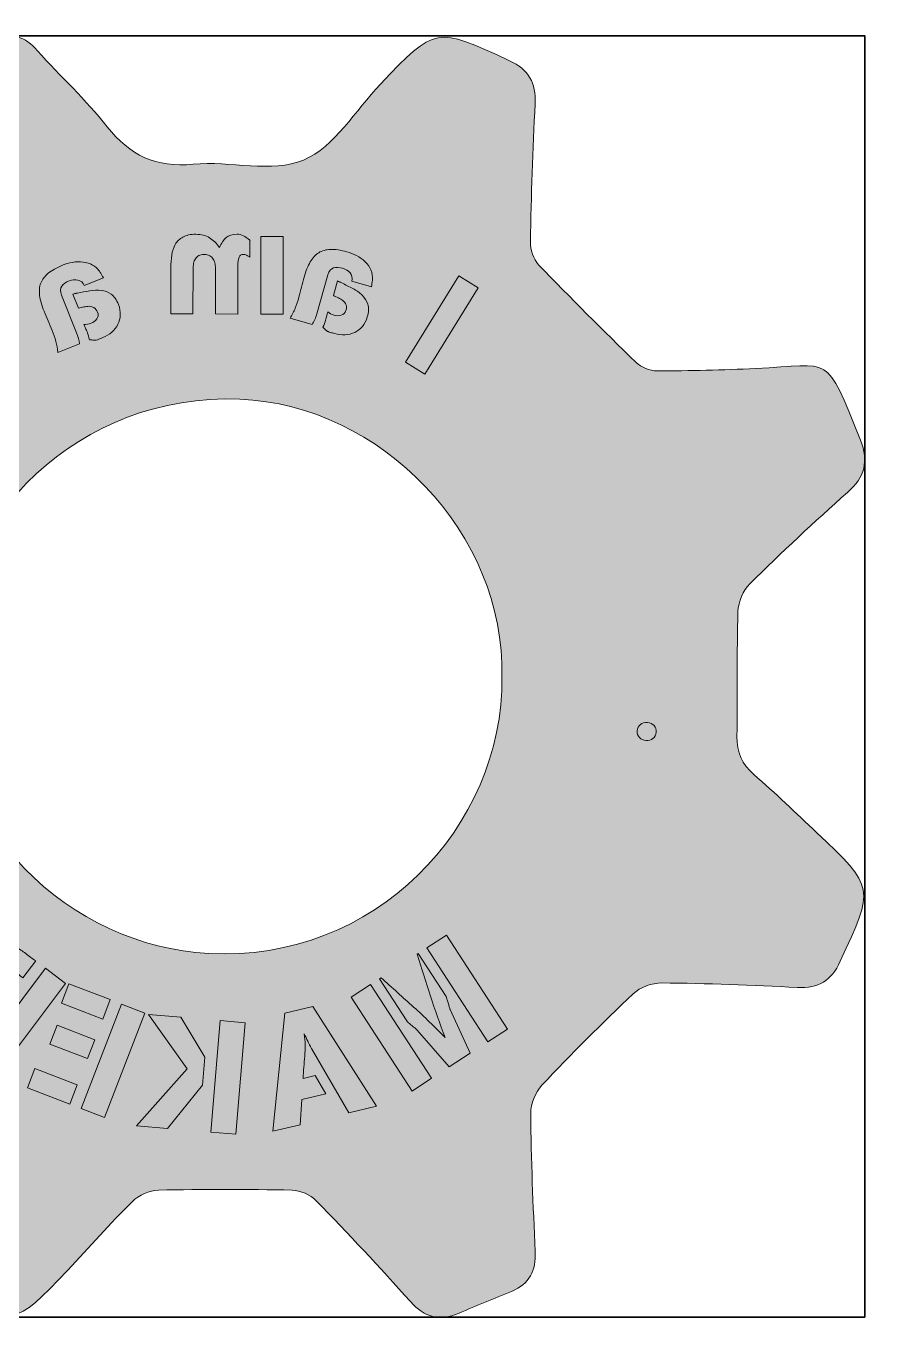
# Model space of a CAD drawing. Header units: inches. Extents: x 277.4 to 285.53, y -285.26 to -277.14.
# Drawn here: x 280.23 to 285.53, y -285.26 to -277.14 of the extents above; entities that cross this region are included whole.
import ezdxf

# ---------------------------------------------------------------- set-up
doc = ezdxf.new("R2010")
doc.units = ezdxf.units.IN
doc.header["$MEASUREMENT"] = 0
doc.layers.add('Layer 1', color=7, linetype='Continuous')

# ---------------------------------------------------------------- blocks, each defined once
blk = doc.blocks.new('block 2')
at = {"layer": 'Layer 1', "true_color": 0xefeeec}
h = blk.add_hatch(color=7, dxfattribs=at)
h.dxf.hatch_style = 2
h.paths.add_polyline_path([(281.693, -278.9401), (281.694, -278.4556), (281.8332, -278.4559), (281.8322, -278.9404)])
edge = h.paths.add_edge_path()
edge.add_spline(control_points=[(281.1308, -278.939), (281.1308, -278.939), (281.1313, -278.6524), (281.1313, -278.6524), (281.1314, -278.6241), (281.1333, -278.5973), (281.1369, -278.572), (281.1406, -278.5467), (281.148, -278.5244), (281.1592, -278.5052), (281.1704, -278.4859), (281.1863, -278.4706), (281.2068, -278.4592), (281.2273, -278.4478), (281.2544, -278.4421), (281.2882, -278.4421), (281.3207, -278.4422), (281.3489, -278.4495), (281.3726, -278.464), (281.3964, -278.4785), (281.417, -278.4987), (281.4344, -278.5247), (281.4466, -278.4976), (281.4606, -278.477), (281.4766, -278.4629), (281.4926, -278.4488), (281.5153, -278.4417), (281.5449, -278.4417), (281.5581, -278.4418), (281.5712, -278.4451), (281.5842, -278.4518), (281.5971, -278.4584), (281.607, -278.4645), (281.614, -278.4699), (281.6209, -278.4754), (281.625, -278.4787), (281.6261, -278.4799), (281.6261, -278.4799), (281.6252, -278.4799), (281.6252, -278.4799), (281.6252, -278.4799), (281.625, -278.5848), (281.625, -278.5848), (281.619, -278.5805), (281.6123, -278.5766), (281.6047, -278.5729), (281.5972, -278.5693), (281.5898, -278.5675), (281.5826, -278.5675), (281.5742, -278.5674), (281.5676, -278.5701), (281.5631, -278.5756), (281.5586, -278.5809), (281.5554, -278.5884), (281.5536, -278.5977), (281.5518, -278.607), (281.5507, -278.618), (281.5504, -278.6307), (281.5501, -278.6433), (281.5499, -278.6569), (281.5499, -278.6713), (281.5499, -278.6713), (281.5493, -278.9398), (281.5493, -278.9398), (281.5493, -278.9398), (281.4101, -278.9395), (281.4101, -278.9395), (281.4101, -278.9395), (281.4106, -278.663), (281.4106, -278.663), (281.4107, -278.6509), (281.4096, -278.6392), (281.4076, -278.6277), (281.4054, -278.6162), (281.4017, -278.6061), (281.3963, -278.5974), (281.3909, -278.5886), (281.3837, -278.5815), (281.3747, -278.5761), (281.3656, -278.5706), (281.3539, -278.5679), (281.3394, -278.5679), (281.3262, -278.5679), (281.315, -278.5704), (281.3059, -278.5755), (281.2969, -278.5806), (281.2898, -278.5872), (281.2847, -278.5953), (281.2796, -278.6035), (281.2759, -278.613), (281.2738, -278.6238), (281.2716, -278.6347), (281.2706, -278.6458), (281.2705, -278.6572), (281.2705, -278.6572), (281.2682, -278.9392), (281.2682, -278.9392), (281.2682, -278.9392), (281.1308, -278.939), (281.1308, -278.939)], knot_values=[0, 0, 0, 0, 1, 1, 1, 2, 2, 2, 3, 3, 3, 4, 4, 4, 5, 5, 5, 6, 6, 6, 7, 7, 7, 8, 8, 8, 9, 9, 9, 10, 10, 10, 11, 11, 11, 12, 12, 12, 13, 13, 13, 14, 14, 14, 15, 15, 15, 16, 16, 16, 17, 17, 17, 18, 18, 18, 19, 19, 19, 20, 20, 20, 21, 21, 21, 22, 22, 22, 23, 23, 23, 24, 24, 24, 25, 25, 25, 26, 26, 26, 27, 27, 27, 28, 28, 28, 29, 29, 29, 30, 30, 30, 31, 31, 31, 32, 32, 32, 33, 33, 33, 33], degree=3, periodic=1)
h = blk.add_hatch(color=7, dxfattribs=at)
h.dxf.hatch_style = 2
edge = h.paths.add_edge_path()
edge.add_spline(control_points=[(281.8758, -278.9657), (281.8891, -278.9456), (281.8999, -278.9246), (281.9084, -278.9026), (281.9168, -278.8805), (281.9243, -278.8582), (281.9307, -278.8356), (281.9369, -278.8142), (281.9425, -278.7929), (281.9475, -278.7718), (281.9526, -278.7507), (281.9581, -278.7297), (281.9641, -278.7088), (281.9748, -278.6712), (281.9874, -278.6397), (282.0019, -278.6144), (282.0163, -278.589), (282.0339, -278.5699), (282.0548, -278.5571), (282.0757, -278.5442), (282.1006, -278.5374), (282.1293, -278.5365), (282.1581, -278.5356), (282.1919, -278.5407), (282.2307, -278.5517), (282.2307, -278.5517), (282.231, -278.5509), (282.231, -278.5509), (282.2512, -278.5567), (282.2713, -278.5647), (282.2912, -278.5751), (282.3112, -278.5855), (282.3288, -278.5982), (282.3443, -278.6133), (282.3597, -278.6284), (282.3717, -278.6455), (282.3803, -278.6649), (282.3889, -278.6843), (282.3923, -278.7059), (282.3905, -278.7298), (282.3898, -278.7365), (282.3889, -278.7432), (282.3876, -278.7497), (282.3864, -278.7562), (282.3854, -278.7629), (282.3847, -278.7696), (282.3847, -278.7696), (282.2613, -278.7344), (282.2613, -278.7344), (282.2666, -278.7139), (282.263, -278.6968), (282.2507, -278.6829), (282.2383, -278.6691), (282.2229, -278.6595), (282.2043, -278.6542), (282.1823, -278.6479), (282.1632, -278.6472), (282.1471, -278.652), (282.131, -278.6568), (282.1195, -278.6714), (282.1126, -278.6957), (282.1126, -278.6957), (282.0434, -278.9382), (282.0434, -278.9382), (282.0363, -278.9632), (282.0268, -278.9855), (282.0149, -279.0053), (282.0149, -279.0053), (281.8758, -278.9657), (281.8758, -278.9657)], knot_values=[0, 0, 0, 0, 1, 1, 1, 2, 2, 2, 3, 3, 3, 4, 4, 4, 5, 5, 5, 6, 6, 6, 7, 7, 7, 8, 8, 8, 9, 9, 9, 10, 10, 10, 11, 11, 11, 12, 12, 12, 13, 13, 13, 14, 14, 14, 15, 15, 15, 16, 16, 16, 17, 17, 17, 18, 18, 18, 19, 19, 19, 20, 20, 20, 21, 21, 21, 22, 22, 22, 23, 23, 23, 23], degree=3, periodic=1)
edge = h.paths.add_edge_path()
edge.add_spline(control_points=[(282.0806, -279.0222), (282.0881, -279.0068), (282.0938, -278.9924), (282.0976, -278.9791), (282.0992, -278.9733), (282.1012, -278.966), (282.1033, -278.9572), (282.1056, -278.9485), (282.1074, -278.9411), (282.1091, -278.9354), (282.1107, -278.9296), (282.1117, -278.9264), (282.1118, -278.9258), (282.1218, -278.9349), (282.135, -278.9421), (282.1516, -278.9475), (282.1656, -278.9515), (282.1802, -278.9513), (282.1956, -278.9469), (282.2109, -278.9425), (282.2208, -278.9324), (282.2253, -278.9168), (282.2294, -278.9023), (282.2294, -278.8902), (282.2252, -278.8806), (282.2211, -278.871), (282.2149, -278.8627), (282.2065, -278.856), (282.1981, -278.8492), (282.1884, -278.8434), (282.1776, -278.8388), (282.1667, -278.8341), (282.1562, -278.8294), (282.1463, -278.8247), (282.1463, -278.8247), (282.1723, -278.7335), (282.1723, -278.7335), (282.1778, -278.7363), (282.1813, -278.7379), (282.1831, -278.7384), (282.1843, -278.7387), (282.1851, -278.739), (282.1857, -278.7391), (282.1863, -278.7393), (282.1873, -278.7397), (282.1886, -278.7404), (282.19, -278.7412), (282.1934, -278.7429), (282.1989, -278.7457), (282.2219, -278.7573), (282.2449, -278.769), (282.2678, -278.7809), (282.2908, -278.7928), (282.3103, -278.8066), (282.3264, -278.8225), (282.3426, -278.8384), (282.3542, -278.8572), (282.3611, -278.8789), (282.3681, -278.9007), (282.3671, -278.9271), (282.3582, -278.9584), (282.3516, -278.9816), (282.3415, -279.0011), (282.3279, -279.017), (282.3143, -279.0328), (282.2983, -279.0452), (282.2802, -279.0542), (282.2619, -279.0631), (282.242, -279.0682), (282.2203, -279.0695), (282.1986, -279.0708), (282.1768, -279.0684), (282.1547, -279.0621), (282.1438, -279.059), (282.1353, -279.0567), (282.1294, -279.0554), (282.1235, -279.054), (282.1183, -279.0522), (282.1136, -279.0499), (282.1089, -279.0476), (282.1043, -279.0444), (282.0998, -279.0403), (282.0954, -279.0362), (282.0889, -279.0302), (282.0806, -279.0222)], knot_values=[0, 0, 0, 0, 1, 1, 1, 2, 2, 2, 3, 3, 3, 4, 4, 4, 5, 5, 5, 6, 6, 6, 7, 7, 7, 8, 8, 8, 9, 9, 9, 10, 10, 10, 11, 11, 11, 12, 12, 12, 13, 13, 13, 14, 14, 14, 15, 15, 15, 16, 16, 16, 17, 17, 17, 18, 18, 18, 19, 19, 19, 20, 20, 20, 21, 21, 21, 22, 22, 22, 23, 23, 23, 24, 24, 24, 25, 25, 25, 26, 26, 26, 27, 27, 27, 28, 28, 28, 28], degree=3, periodic=1)
h = blk.add_hatch(color=7, dxfattribs=at)
h.dxf.hatch_style = 2
edge = h.paths.add_edge_path()
edge.add_spline(control_points=[(280.6229, -279.1002), (280.6195, -279.0835), (280.6152, -279.0686), (280.6101, -279.0557), (280.6079, -279.0501), (280.605, -279.0432), (280.6014, -279.0349), (280.5978, -279.0266), (280.5949, -279.0196), (280.5926, -279.0141), (280.5904, -279.0084), (280.5892, -279.0054), (280.589, -279.0048), (280.6024, -279.0059), (280.6173, -279.0036), (280.6338, -278.9977), (280.6473, -278.9924), (280.6588, -278.9834), (280.6683, -278.9705), (280.6778, -278.9577), (280.6795, -278.9437), (280.6735, -278.9285), (280.668, -278.9146), (280.6606, -278.905), (280.6515, -278.8998), (280.6424, -278.8947), (280.6324, -278.8921), (280.6215, -278.8918), (280.6107, -278.8915), (280.5996, -278.8929), (280.5881, -278.8958), (280.5766, -278.8987), (280.5655, -278.9013), (280.5548, -278.9036), (280.5548, -278.9036), (280.5198, -278.8154), (280.5198, -278.8154), (280.5259, -278.8143), (280.5298, -278.8134), (280.5315, -278.8127), (280.5326, -278.8123), (280.5334, -278.8119), (280.534, -278.8117), (280.5345, -278.8115), (280.5356, -278.8113), (280.5371, -278.811), (280.5386, -278.8107), (280.5424, -278.81), (280.5484, -278.8089), (280.5737, -278.8041), (280.5991, -278.7994), (280.6245, -278.7949), (280.6499, -278.7903), (280.6739, -278.7894), (280.6963, -278.7922), (280.7188, -278.795), (280.7395, -278.8028), (280.7582, -278.8158), (280.777, -278.8288), (280.7923, -278.8505), (280.8043, -278.8807), (280.8132, -278.9031), (280.817, -278.9248), (280.8159, -278.9456), (280.8147, -278.9665), (280.8096, -278.986), (280.8006, -279.0041), (280.7917, -279.0223), (280.779, -279.0385), (280.7626, -279.0528), (280.7462, -279.067), (280.7273, -279.0784), (280.706, -279.0868), (280.6954, -279.091), (280.6873, -279.0944), (280.6818, -279.0969), (280.6763, -279.0993), (280.671, -279.1012), (280.6659, -279.1022), (280.6609, -279.1032), (280.6552, -279.1035), (280.6492, -279.103), (280.6432, -279.1024), (280.6344, -279.1016), (280.6229, -279.1002)], knot_values=[0, 0, 0, 0, 1, 1, 1, 2, 2, 2, 3, 3, 3, 4, 4, 4, 5, 5, 5, 6, 6, 6, 7, 7, 7, 8, 8, 8, 9, 9, 9, 10, 10, 10, 11, 11, 11, 12, 12, 12, 13, 13, 13, 14, 14, 14, 15, 15, 15, 16, 16, 16, 17, 17, 17, 18, 18, 18, 19, 19, 19, 20, 20, 20, 21, 21, 21, 22, 22, 22, 23, 23, 23, 24, 24, 24, 25, 25, 25, 26, 26, 26, 27, 27, 27, 28, 28, 28, 28], degree=3, periodic=1)
edge = h.paths.add_edge_path()
edge.add_spline(control_points=[(280.426, -279.1801), (280.4243, -279.1562), (280.4201, -279.1329), (280.4135, -279.1103), (280.4068, -279.0876), (280.3991, -279.0653), (280.3904, -279.0435), (280.3822, -279.0228), (280.3737, -279.0025), (280.3649, -278.9827), (280.3561, -278.9628), (280.3477, -278.9428), (280.3397, -278.9226), (280.3253, -278.8862), (280.3161, -278.8535), (280.3121, -278.8247), (280.3081, -278.7958), (280.3105, -278.7699), (280.3193, -278.747), (280.3281, -278.724), (280.3436, -278.7035), (280.3658, -278.6853), (280.3881, -278.6671), (280.418, -278.6506), (280.4556, -278.6357), (280.4556, -278.6357), (280.4552, -278.6349), (280.4552, -278.6349), (280.4749, -278.6271), (280.4957, -278.6213), (280.5178, -278.6174), (280.54, -278.6135), (280.5617, -278.6128), (280.5831, -278.6154), (280.6045, -278.6179), (280.6245, -278.6243), (280.6431, -278.6344), (280.6617, -278.6445), (280.6776, -278.6596), (280.6908, -278.6797), (280.6943, -278.6854), (280.6976, -278.6913), (280.7006, -278.6972), (280.7036, -278.7032), (280.7068, -278.709), (280.7104, -278.7147), (280.7104, -278.7147), (280.5911, -278.7619), (280.5911, -278.7619), (280.5828, -278.7425), (280.5695, -278.7311), (280.5513, -278.7276), (280.533, -278.7241), (280.515, -278.7259), (280.497, -278.733), (280.4757, -278.7415), (280.4601, -278.7525), (280.4503, -278.7661), (280.4405, -278.7797), (280.4402, -278.7983), (280.4495, -278.8218), (280.4495, -278.8218), (280.5423, -279.0563), (280.5423, -279.0563), (280.5519, -279.0804), (280.5579, -279.104), (280.5605, -279.1269), (280.5605, -279.1269), (280.426, -279.1801), (280.426, -279.1801)], knot_values=[0, 0, 0, 0, 1, 1, 1, 2, 2, 2, 3, 3, 3, 4, 4, 4, 5, 5, 5, 6, 6, 6, 7, 7, 7, 8, 8, 8, 9, 9, 9, 10, 10, 10, 11, 11, 11, 12, 12, 12, 13, 13, 13, 14, 14, 14, 15, 15, 15, 16, 16, 16, 17, 17, 17, 18, 18, 18, 19, 19, 19, 20, 20, 20, 21, 21, 21, 22, 22, 22, 23, 23, 23, 23], degree=3, periodic=1)
h = blk.add_hatch(color=7, dxfattribs=at)
h.dxf.hatch_style = 2
h.paths.add_polyline_path([(282.5978, -279.2412), (282.9291, -278.7022), (283.0501, -278.7765), (282.7187, -279.3155)])
at = {"layer": 'Layer 1', "lineweight": 0}
for points in [[(281.693, -278.9401), (281.694, -278.4556), (281.8332, -278.4559), (281.8322, -278.9404), (281.693, -278.9401)], [(282.5978, -279.2412), (282.9291, -278.7022), (283.0501, -278.7765), (282.7187, -279.3155), (282.5978, -279.2412)]]:
    blk.add_lwpolyline(points, dxfattribs=at)
for points, knots in [([(281.1308, -278.939), (281.1308, -278.939), (281.1313, -278.6524), (281.1313, -278.6524), (281.1314, -278.6241), (281.1333, -278.5973), (281.1369, -278.572), (281.1406, -278.5467), (281.148, -278.5244), (281.1592, -278.5052), (281.1704, -278.4859), (281.1863, -278.4706), (281.2068, -278.4592), (281.2273, -278.4478), (281.2544, -278.4421), (281.2882, -278.4421), (281.3207, -278.4422), (281.3489, -278.4495), (281.3726, -278.464), (281.3964, -278.4785), (281.417, -278.4987), (281.4344, -278.5247), (281.4466, -278.4976), (281.4606, -278.477), (281.4766, -278.4629), (281.4926, -278.4488), (281.5153, -278.4417), (281.5449, -278.4417), (281.5581, -278.4418), (281.5712, -278.4451), (281.5842, -278.4518), (281.5971, -278.4584), (281.607, -278.4645), (281.614, -278.4699), (281.6209, -278.4754), (281.625, -278.4787), (281.6261, -278.4799), (281.6261, -278.4799), (281.6252, -278.4799), (281.6252, -278.4799), (281.6252, -278.4799), (281.625, -278.5848), (281.625, -278.5848), (281.619, -278.5805), (281.6123, -278.5766), (281.6047, -278.5729), (281.5972, -278.5693), (281.5898, -278.5675), (281.5826, -278.5675), (281.5742, -278.5674), (281.5676, -278.5701), (281.5631, -278.5756), (281.5586, -278.5809), (281.5554, -278.5884), (281.5536, -278.5977), (281.5518, -278.607), (281.5507, -278.618), (281.5504, -278.6307), (281.5501, -278.6433), (281.5499, -278.6569), (281.5499, -278.6713), (281.5499, -278.6713), (281.5493, -278.9398), (281.5493, -278.9398), (281.5493, -278.9398), (281.4101, -278.9395), (281.4101, -278.9395), (281.4101, -278.9395), (281.4106, -278.663), (281.4106, -278.663), (281.4107, -278.6509), (281.4096, -278.6392), (281.4076, -278.6277), (281.4054, -278.6162), (281.4017, -278.6061), (281.3963, -278.5974), (281.3909, -278.5886), (281.3837, -278.5815), (281.3747, -278.5761), (281.3656, -278.5706), (281.3539, -278.5679), (281.3394, -278.5679), (281.3262, -278.5679), (281.315, -278.5704), (281.3059, -278.5755), (281.2969, -278.5806), (281.2898, -278.5872), (281.2847, -278.5953), (281.2796, -278.6035), (281.2759, -278.613), (281.2738, -278.6238), (281.2716, -278.6347), (281.2706, -278.6458), (281.2705, -278.6572), (281.2705, -278.6572), (281.2682, -278.9392), (281.2682, -278.9392), (281.2682, -278.9392), (281.1308, -278.939), (281.1308, -278.939)], [0, 0, 0, 0, 1, 1, 1, 2, 2, 2, 3, 3, 3, 4, 4, 4, 5, 5, 5, 6, 6, 6, 7, 7, 7, 8, 8, 8, 9, 9, 9, 10, 10, 10, 11, 11, 11, 12, 12, 12, 13, 13, 13, 14, 14, 14, 15, 15, 15, 16, 16, 16, 17, 17, 17, 18, 18, 18, 19, 19, 19, 20, 20, 20, 21, 21, 21, 22, 22, 22, 23, 23, 23, 24, 24, 24, 25, 25, 25, 26, 26, 26, 27, 27, 27, 28, 28, 28, 29, 29, 29, 30, 30, 30, 31, 31, 31, 32, 32, 32, 33, 33, 33, 33]), ([(281.8758, -278.9657), (281.8891, -278.9456), (281.8999, -278.9246), (281.9084, -278.9026), (281.9168, -278.8805), (281.9243, -278.8582), (281.9307, -278.8356), (281.9369, -278.8142), (281.9425, -278.7929), (281.9475, -278.7718), (281.9526, -278.7507), (281.9581, -278.7297), (281.9641, -278.7088), (281.9748, -278.6712), (281.9874, -278.6397), (282.0019, -278.6144), (282.0163, -278.589), (282.0339, -278.5699), (282.0548, -278.5571), (282.0757, -278.5442), (282.1006, -278.5374), (282.1293, -278.5365), (282.1581, -278.5356), (282.1919, -278.5407), (282.2307, -278.5517), (282.2307, -278.5517), (282.231, -278.5509), (282.231, -278.5509), (282.2512, -278.5567), (282.2713, -278.5647), (282.2912, -278.5751), (282.3112, -278.5855), (282.3288, -278.5982), (282.3443, -278.6133), (282.3597, -278.6284), (282.3717, -278.6455), (282.3803, -278.6649), (282.3889, -278.6843), (282.3923, -278.7059), (282.3905, -278.7298), (282.3898, -278.7365), (282.3889, -278.7432), (282.3876, -278.7497), (282.3864, -278.7562), (282.3854, -278.7629), (282.3847, -278.7696), (282.3847, -278.7696), (282.2613, -278.7344), (282.2613, -278.7344), (282.2666, -278.7139), (282.263, -278.6968), (282.2507, -278.6829), (282.2383, -278.6691), (282.2229, -278.6595), (282.2043, -278.6542), (282.1823, -278.6479), (282.1632, -278.6472), (282.1471, -278.652), (282.131, -278.6568), (282.1195, -278.6714), (282.1126, -278.6957), (282.1126, -278.6957), (282.0434, -278.9382), (282.0434, -278.9382), (282.0363, -278.9632), (282.0268, -278.9855), (282.0149, -279.0053), (282.0149, -279.0053), (281.8758, -278.9657), (281.8758, -278.9657)], [0, 0, 0, 0, 1, 1, 1, 2, 2, 2, 3, 3, 3, 4, 4, 4, 5, 5, 5, 6, 6, 6, 7, 7, 7, 8, 8, 8, 9, 9, 9, 10, 10, 10, 11, 11, 11, 12, 12, 12, 13, 13, 13, 14, 14, 14, 15, 15, 15, 16, 16, 16, 17, 17, 17, 18, 18, 18, 19, 19, 19, 20, 20, 20, 21, 21, 21, 22, 22, 22, 23, 23, 23, 23]), ([(280.426, -279.1801), (280.4243, -279.1562), (280.4201, -279.1329), (280.4135, -279.1103), (280.4068, -279.0876), (280.3991, -279.0653), (280.3904, -279.0435), (280.3822, -279.0228), (280.3737, -279.0025), (280.3649, -278.9827), (280.3561, -278.9628), (280.3477, -278.9428), (280.3397, -278.9226), (280.3253, -278.8862), (280.3161, -278.8535), (280.3121, -278.8247), (280.3081, -278.7958), (280.3105, -278.7699), (280.3193, -278.747), (280.3281, -278.724), (280.3436, -278.7035), (280.3658, -278.6853), (280.3881, -278.6671), (280.418, -278.6506), (280.4556, -278.6357), (280.4556, -278.6357), (280.4552, -278.6349), (280.4552, -278.6349), (280.4749, -278.6271), (280.4957, -278.6213), (280.5178, -278.6174), (280.54, -278.6135), (280.5617, -278.6128), (280.5831, -278.6154), (280.6045, -278.6179), (280.6245, -278.6243), (280.6431, -278.6344), (280.6617, -278.6445), (280.6776, -278.6596), (280.6908, -278.6797), (280.6943, -278.6854), (280.6976, -278.6913), (280.7006, -278.6972), (280.7036, -278.7032), (280.7068, -278.709), (280.7104, -278.7147), (280.7104, -278.7147), (280.5911, -278.7619), (280.5911, -278.7619), (280.5828, -278.7425), (280.5695, -278.7311), (280.5513, -278.7276), (280.533, -278.7241), (280.515, -278.7259), (280.497, -278.733), (280.4757, -278.7415), (280.4601, -278.7525), (280.4503, -278.7661), (280.4405, -278.7797), (280.4402, -278.7983), (280.4495, -278.8218), (280.4495, -278.8218), (280.5423, -279.0563), (280.5423, -279.0563), (280.5519, -279.0804), (280.5579, -279.104), (280.5605, -279.1269), (280.5605, -279.1269), (280.426, -279.1801), (280.426, -279.1801)], [0, 0, 0, 0, 1, 1, 1, 2, 2, 2, 3, 3, 3, 4, 4, 4, 5, 5, 5, 6, 6, 6, 7, 7, 7, 8, 8, 8, 9, 9, 9, 10, 10, 10, 11, 11, 11, 12, 12, 12, 13, 13, 13, 14, 14, 14, 15, 15, 15, 16, 16, 16, 17, 17, 17, 18, 18, 18, 19, 19, 19, 20, 20, 20, 21, 21, 21, 22, 22, 22, 23, 23, 23, 23]), ([(282.0806, -279.0222), (282.0881, -279.0068), (282.0938, -278.9924), (282.0976, -278.9791), (282.0992, -278.9733), (282.1012, -278.966), (282.1033, -278.9572), (282.1056, -278.9485), (282.1074, -278.9411), (282.1091, -278.9354), (282.1107, -278.9296), (282.1117, -278.9264), (282.1118, -278.9258), (282.1218, -278.9349), (282.135, -278.9421), (282.1516, -278.9475), (282.1656, -278.9515), (282.1802, -278.9513), (282.1956, -278.9469), (282.2109, -278.9425), (282.2208, -278.9324), (282.2253, -278.9168), (282.2294, -278.9023), (282.2294, -278.8902), (282.2252, -278.8806), (282.2211, -278.871), (282.2149, -278.8627), (282.2065, -278.856), (282.1981, -278.8492), (282.1884, -278.8434), (282.1776, -278.8388), (282.1667, -278.8341), (282.1562, -278.8294), (282.1463, -278.8247), (282.1463, -278.8247), (282.1723, -278.7335), (282.1723, -278.7335), (282.1778, -278.7363), (282.1813, -278.7379), (282.1831, -278.7384), (282.1843, -278.7387), (282.1851, -278.739), (282.1857, -278.7391), (282.1863, -278.7393), (282.1873, -278.7397), (282.1886, -278.7404), (282.19, -278.7412), (282.1934, -278.7429), (282.1989, -278.7457), (282.2219, -278.7573), (282.2449, -278.769), (282.2678, -278.7809), (282.2908, -278.7928), (282.3103, -278.8066), (282.3264, -278.8225), (282.3426, -278.8384), (282.3542, -278.8572), (282.3611, -278.8789), (282.3681, -278.9007), (282.3671, -278.9271), (282.3582, -278.9584), (282.3516, -278.9816), (282.3415, -279.0011), (282.3279, -279.017), (282.3143, -279.0328), (282.2983, -279.0452), (282.2802, -279.0542), (282.2619, -279.0631), (282.242, -279.0682), (282.2203, -279.0695), (282.1986, -279.0708), (282.1768, -279.0684), (282.1547, -279.0621), (282.1438, -279.059), (282.1353, -279.0567), (282.1294, -279.0554), (282.1235, -279.054), (282.1183, -279.0522), (282.1136, -279.0499), (282.1089, -279.0476), (282.1043, -279.0444), (282.0998, -279.0403), (282.0954, -279.0362), (282.0889, -279.0302), (282.0806, -279.0222)], [0, 0, 0, 0, 1, 1, 1, 2, 2, 2, 3, 3, 3, 4, 4, 4, 5, 5, 5, 6, 6, 6, 7, 7, 7, 8, 8, 8, 9, 9, 9, 10, 10, 10, 11, 11, 11, 12, 12, 12, 13, 13, 13, 14, 14, 14, 15, 15, 15, 16, 16, 16, 17, 17, 17, 18, 18, 18, 19, 19, 19, 20, 20, 20, 21, 21, 21, 22, 22, 22, 23, 23, 23, 24, 24, 24, 25, 25, 25, 26, 26, 26, 27, 27, 27, 28, 28, 28, 28]), ([(280.6229, -279.1002), (280.6195, -279.0835), (280.6152, -279.0686), (280.6101, -279.0557), (280.6079, -279.0501), (280.605, -279.0432), (280.6014, -279.0349), (280.5978, -279.0266), (280.5949, -279.0196), (280.5926, -279.0141), (280.5904, -279.0084), (280.5892, -279.0054), (280.589, -279.0048), (280.6024, -279.0059), (280.6173, -279.0036), (280.6338, -278.9977), (280.6473, -278.9924), (280.6588, -278.9834), (280.6683, -278.9705), (280.6778, -278.9577), (280.6795, -278.9437), (280.6735, -278.9285), (280.668, -278.9146), (280.6606, -278.905), (280.6515, -278.8998), (280.6424, -278.8947), (280.6324, -278.8921), (280.6215, -278.8918), (280.6107, -278.8915), (280.5996, -278.8929), (280.5881, -278.8958), (280.5766, -278.8987), (280.5655, -278.9013), (280.5548, -278.9036), (280.5548, -278.9036), (280.5198, -278.8154), (280.5198, -278.8154), (280.5259, -278.8143), (280.5298, -278.8134), (280.5315, -278.8127), (280.5326, -278.8123), (280.5334, -278.8119), (280.534, -278.8117), (280.5345, -278.8115), (280.5356, -278.8113), (280.5371, -278.811), (280.5386, -278.8107), (280.5424, -278.81), (280.5484, -278.8089), (280.5737, -278.8041), (280.5991, -278.7994), (280.6245, -278.7949), (280.6499, -278.7903), (280.6739, -278.7894), (280.6963, -278.7922), (280.7188, -278.795), (280.7395, -278.8028), (280.7582, -278.8158), (280.777, -278.8288), (280.7923, -278.8505), (280.8043, -278.8807), (280.8132, -278.9031), (280.817, -278.9248), (280.8159, -278.9456), (280.8147, -278.9665), (280.8096, -278.986), (280.8006, -279.0041), (280.7917, -279.0223), (280.779, -279.0385), (280.7626, -279.0528), (280.7462, -279.067), (280.7273, -279.0784), (280.706, -279.0868), (280.6954, -279.091), (280.6873, -279.0944), (280.6818, -279.0969), (280.6763, -279.0993), (280.671, -279.1012), (280.6659, -279.1022), (280.6609, -279.1032), (280.6552, -279.1035), (280.6492, -279.103), (280.6432, -279.1024), (280.6344, -279.1016), (280.6229, -279.1002)], [0, 0, 0, 0, 1, 1, 1, 2, 2, 2, 3, 3, 3, 4, 4, 4, 5, 5, 5, 6, 6, 6, 7, 7, 7, 8, 8, 8, 9, 9, 9, 10, 10, 10, 11, 11, 11, 12, 12, 12, 13, 13, 13, 14, 14, 14, 15, 15, 15, 16, 16, 16, 17, 17, 17, 18, 18, 18, 19, 19, 19, 20, 20, 20, 21, 21, 21, 22, 22, 22, 23, 23, 23, 24, 24, 24, 25, 25, 25, 26, 26, 26, 27, 27, 27, 28, 28, 28, 28])]:
    blk.add_open_spline(points, degree=3, knots=knots, dxfattribs=at)
blk = doc.blocks.new('block 3')
at = {"layer": 'Layer 1', "true_color": 0xefeeec}
h = blk.add_hatch(color=7, dxfattribs=at)
h.dxf.hatch_style = 2
edge = h.paths.add_edge_path()
edge.add_spline(control_points=[(284.1627, -281.5504), (284.1599, -281.5851), (284.1328, -281.6047), (284.099, -281.6019), (284.0642, -281.5992), (284.0416, -281.5746), (284.0442, -281.5417), (284.0469, -281.5089), (284.0733, -281.4873), (284.108, -281.4902), (284.1418, -281.4929), (284.1654, -281.5175), (284.1627, -281.5504)], knot_values=[0, 0, 0, 0, 1, 1, 1, 2, 2, 2, 3, 3, 3, 4, 4, 4, 4], degree=3, periodic=1)
h = blk.add_hatch(color=7, dxfattribs=at)
h.dxf.hatch_style = 2
h.paths.add_polyline_path([(283.1104, -283.4824), (282.7298, -282.8967), (282.8528, -282.8168), (283.2334, -283.4025)])
edge = h.paths.add_edge_path()
edge.add_spline(control_points=[(282.6057, -283.3522), (282.6057, -283.3522), (282.4345, -283.0886), (282.4345, -283.0886), (282.4345, -283.0886), (282.4446, -283.0821), (282.4446, -283.0821), (282.5127, -283.1442), (282.5804, -283.2054), (282.6479, -283.2659), (282.7153, -283.3264), (282.7809, -283.3899), (282.8447, -283.4563), (282.8116, -283.3699), (282.7813, -283.2835), (282.7537, -283.1971), (282.7261, -283.1107), (282.6981, -283.0237), (282.6696, -282.9359), (282.6696, -282.9359), (282.6754, -282.9321), (282.6754, -282.9321), (282.6754, -282.9321), (282.85, -283.2006), (282.85, -283.2006), (282.8514, -283.2029), (282.8534, -283.2077), (282.8559, -283.2153), (282.8584, -283.2227), (282.8608, -283.2307), (282.8631, -283.2391), (282.8654, -283.2475), (282.8677, -283.2557), (282.8701, -283.2637), (282.8725, -283.2716), (282.8745, -283.2775), (282.8762, -283.2812), (282.8762, -283.2812), (283.0017, -283.553), (283.0017, -283.553), (283.0017, -283.553), (282.8694, -283.639), (282.8694, -283.639), (282.8694, -283.639), (282.6688, -283.4088), (282.6688, -283.4088), (282.666, -283.4058), (282.6615, -283.4016), (282.6552, -283.3962), (282.6488, -283.3908), (282.6424, -283.3853), (282.6356, -283.3798), (282.6289, -283.3743), (282.6225, -283.3689), (282.6167, -283.3635), (282.6108, -283.3582), (282.6072, -283.3544), (282.6057, -283.3522)], knot_values=[0, 0, 0, 0, 1, 1, 1, 2, 2, 2, 3, 3, 3, 4, 4, 4, 5, 5, 5, 6, 6, 6, 7, 7, 7, 8, 8, 8, 9, 9, 9, 10, 10, 10, 11, 11, 11, 12, 12, 12, 13, 13, 13, 14, 14, 14, 15, 15, 15, 16, 16, 16, 17, 17, 17, 18, 18, 18, 19, 19, 19, 19], degree=3, periodic=1)
h.paths.add_polyline_path([(282.6377, -283.7896), (282.2571, -283.2039), (282.3793, -283.1245), (282.7598, -283.7102)])
h = blk.add_hatch(color=7, dxfattribs=at)
h.dxf.hatch_style = 2
h.paths.add_polyline_path([(279.9284, -283.5828), (280.3484, -283.0236), (280.4737, -283.1177), (280.0537, -283.6769)])
edge = h.paths.add_edge_path()
edge.add_spline(control_points=[(279.5877, -283.327), (279.608, -283.319), (279.6266, -283.3099), (279.6437, -283.2998), (279.6608, -283.2898), (279.6776, -283.2772), (279.694, -283.262), (279.7069, -283.2502), (279.721, -283.2366), (279.7358, -283.2212), (279.7508, -283.2057), (279.7667, -283.1915), (279.7836, -283.1784), (279.8005, -283.1653), (279.8182, -283.1553), (279.8366, -283.1484), (279.8551, -283.1415), (279.8745, -283.1406), (279.8947, -283.1458), (279.8982, -283.1468), (279.9017, -283.1477), (279.9051, -283.1486), (279.9086, -283.1496), (279.912, -283.1505), (279.9155, -283.1515), (279.9001, -283.1398), (279.8893, -283.1253), (279.8833, -283.1079), (279.8773, -283.0905), (279.8746, -283.0721), (279.8754, -283.0527), (279.8763, -283.0334), (279.8801, -283.0144), (279.8869, -282.9958), (279.8938, -282.9773), (279.9024, -282.9611), (279.9128, -282.9473), (279.9344, -282.9186), (279.9558, -282.8972), (279.9771, -282.8833), (279.9984, -282.8693), (280.0194, -282.8607), (280.0401, -282.8575), (280.0608, -282.8544), (280.0815, -282.8562), (280.1022, -282.863), (280.1228, -282.8698), (280.1434, -282.8789), (280.1638, -282.8906), (280.1842, -282.9022), (280.2047, -282.9159), (280.2252, -282.9317), (280.2458, -282.9476), (280.2666, -282.963), (280.2877, -282.978), (280.2877, -282.978), (280.2081, -283.0841), (280.2081, -283.0841), (280.2081, -283.0841), (280.2049, -283.0818), (280.2049, -283.0818), (280.1953, -283.0746), (280.1858, -283.067), (280.1764, -283.0591), (280.1669, -283.0511), (280.1571, -283.0434), (280.1471, -283.0358), (280.1359, -283.0274), (280.1254, -283.0206), (280.1156, -283.0154), (280.1058, -283.0101), (280.0964, -283.0074), (280.0874, -283.0072), (280.0783, -283.0071), (280.0691, -283.0103), (280.0595, -283.0169), (280.0501, -283.0235), (280.0397, -283.0342), (280.0285, -283.0491), (280.0145, -283.0677), (280.0046, -283.0834), (279.9988, -283.0961), (279.9931, -283.1088), (279.991, -283.1204), (279.9927, -283.1308), (279.9945, -283.1413), (279.9995, -283.1511), (280.008, -283.1603), (280.0164, -283.1696), (280.0281, -283.1798), (280.043, -283.191), (280.052, -283.1978), (280.061, -283.2044), (280.07, -283.2107), (280.079, -283.217), (280.088, -283.2236), (280.097, -283.2303), (280.097, -283.2303), (280.0232, -283.3321), (280.0232, -283.3321), (280.0162, -283.3269), (280.0115, -283.3233), (280.0088, -283.3213), (280.0056, -283.3189), (280.0032, -283.3171), (280.0016, -283.3159), (279.9995, -283.3143), (279.9969, -283.3128), (279.9938, -283.3113), (279.9907, -283.3099), (279.9856, -283.3068), (279.9783, -283.3021), (279.9581, -283.2903), (279.9402, -283.2846), (279.9249, -283.2851), (279.9095, -283.2856), (279.8956, -283.2899), (279.8829, -283.2979), (279.8702, -283.3059), (279.858, -283.3163), (279.8463, -283.3291), (279.8346, -283.3419), (279.822, -283.3545), (279.8086, -283.3668), (279.7952, -283.3792), (279.781, -283.3903), (279.7663, -283.4), (279.7515, -283.4097), (279.7362, -283.4185), (279.7202, -283.4265), (279.7202, -283.4265), (279.5877, -283.327), (279.5877, -283.327)], knot_values=[0, 0, 0, 0, 1, 1, 1, 2, 2, 2, 3, 3, 3, 4, 4, 4, 5, 5, 5, 6, 6, 6, 7, 7, 7, 8, 8, 8, 9, 9, 9, 10, 10, 10, 11, 11, 11, 12, 12, 12, 13, 13, 13, 14, 14, 14, 15, 15, 15, 16, 16, 16, 17, 17, 17, 18, 18, 18, 19, 19, 19, 20, 20, 20, 21, 21, 21, 22, 22, 22, 23, 23, 23, 24, 24, 24, 25, 25, 25, 26, 26, 26, 27, 27, 27, 28, 28, 28, 29, 29, 29, 30, 30, 30, 31, 31, 31, 32, 32, 32, 33, 33, 33, 34, 34, 34, 35, 35, 35, 36, 36, 36, 37, 37, 37, 38, 38, 38, 39, 39, 39, 40, 40, 40, 41, 41, 41, 42, 42, 42, 43, 43, 43, 44, 44, 44, 44], degree=3, periodic=1)
h = blk.add_hatch(color=7, dxfattribs=at)
h.dxf.hatch_style = 2
h.paths.add_polyline_path([(280.5716, -283.8992), (280.8242, -283.247), (280.9694, -283.3032), (280.7168, -283.9555)])
h.paths.add_polyline_path([(280.448, -283.2404), (280.4948, -283.1195), (280.7525, -283.2193), (280.7057, -283.3402)])
h.paths.add_polyline_path([(280.3767, -283.4964), (280.4221, -283.3791), (280.6557, -283.4696), (280.6102, -283.5868)])
h.paths.add_polyline_path([(280.2357, -283.7692), (280.2825, -283.6482), (280.5468, -283.7506), (280.4999, -283.8715)])
h = blk.add_hatch(color=7, dxfattribs=at)
h.dxf.hatch_style = 2
h.paths.add_polyline_path([(281.3809, -284.0459), (281.4399, -283.3499), (281.596, -283.3631), (281.537, -284.0591)])
h.paths.add_polyline_path([(280.9176, -284.0066), (281.2332, -283.6508), (280.9926, -283.311), (281.1944, -283.3281), (281.3444, -283.5791), (281.3297, -283.7521), (281.1115, -284.023)])
h = blk.add_hatch(color=7, dxfattribs=at)
h.dxf.hatch_style = 2
edge = h.paths.add_edge_path()
edge.add_spline(control_points=[(281.7684, -284.041), (281.7684, -284.041), (281.8427, -283.3044), (281.8427, -283.3044), (281.8427, -283.3044), (282.0173, -283.2622), (282.0173, -283.2622), (282.0173, -283.2622), (282.4152, -283.8845), (282.4152, -283.8845), (282.4152, -283.8845), (282.2426, -283.9263), (282.2426, -283.9263), (282.2426, -283.9263), (282.0107, -283.5235), (282.0107, -283.5235), (282.0016, -283.5086), (281.9936, -283.4936), (281.9865, -283.4785), (281.9794, -283.4635), (281.9723, -283.4483), (281.9651, -283.4329), (281.971, -283.4794), (281.9717, -283.5257), (281.9675, -283.5719), (281.9633, -283.6181), (281.9599, -283.6645), (281.9575, -283.7109), (281.9575, -283.7109), (282.0333, -283.6936), (282.0333, -283.6936), (282.0333, -283.6936), (282.0998, -283.8068), (282.0998, -283.8068), (282.0998, -283.8068), (281.9485, -283.8434), (281.9485, -283.8434), (281.9485, -283.8434), (281.9391, -283.9997), (281.9391, -283.9997), (281.9391, -283.9997), (281.7684, -284.041), (281.7684, -284.041)], knot_values=[0, 0, 0, 0, 1, 1, 1, 2, 2, 2, 3, 3, 3, 4, 4, 4, 5, 5, 5, 6, 6, 6, 7, 7, 7, 8, 8, 8, 9, 9, 9, 10, 10, 10, 11, 11, 11, 12, 12, 12, 13, 13, 13, 14, 14, 14, 14], degree=3, periodic=1)
at = {"layer": 'Layer 1', "lineweight": 0}
for points in [[(283.1104, -283.4824), (282.7298, -282.8967), (282.8528, -282.8168), (283.2334, -283.4025), (283.1104, -283.4824)], [(279.9284, -283.5828), (280.3484, -283.0236), (280.4737, -283.1177), (280.0537, -283.6769), (279.9284, -283.5828)], [(280.448, -283.2404), (280.4948, -283.1195), (280.7525, -283.2193), (280.7057, -283.3402), (280.448, -283.2404)], [(282.6377, -283.7896), (282.2571, -283.2039), (282.3793, -283.1245), (282.7598, -283.7102), (282.6377, -283.7896)], [(280.5716, -283.8992), (280.8242, -283.247), (280.9694, -283.3032), (280.7168, -283.9555), (280.5716, -283.8992)], [(280.9176, -284.0066), (281.2332, -283.6508), (280.9926, -283.311), (281.1944, -283.3281), (281.3444, -283.5791), (281.3297, -283.7521), (281.1115, -284.023), (280.9176, -284.0066)], [(280.3767, -283.4964), (280.4221, -283.3791), (280.6557, -283.4696), (280.6102, -283.5868), (280.3767, -283.4964)], [(281.3809, -284.0459), (281.4399, -283.3499), (281.596, -283.3631), (281.537, -284.0591), (281.3809, -284.0459)], [(280.2357, -283.7692), (280.2825, -283.6482), (280.5468, -283.7506), (280.4999, -283.8715), (280.2357, -283.7692)]]:
    blk.add_lwpolyline(points, dxfattribs=at)
for points, knots in [([(284.1627, -281.5504), (284.1599, -281.5851), (284.1328, -281.6047), (284.099, -281.6019), (284.0642, -281.5992), (284.0416, -281.5746), (284.0442, -281.5417), (284.0469, -281.5089), (284.0733, -281.4873), (284.108, -281.4902), (284.1418, -281.4929), (284.1654, -281.5175), (284.1627, -281.5504)], [0, 0, 0, 0, 1, 1, 1, 2, 2, 2, 3, 3, 3, 4, 4, 4, 4]), ([(279.5877, -283.327), (279.608, -283.319), (279.6266, -283.3099), (279.6437, -283.2998), (279.6608, -283.2898), (279.6776, -283.2772), (279.694, -283.262), (279.7069, -283.2502), (279.721, -283.2366), (279.7358, -283.2212), (279.7508, -283.2057), (279.7667, -283.1915), (279.7836, -283.1784), (279.8005, -283.1653), (279.8182, -283.1553), (279.8366, -283.1484), (279.8551, -283.1415), (279.8745, -283.1406), (279.8947, -283.1458), (279.8982, -283.1468), (279.9017, -283.1477), (279.9051, -283.1486), (279.9086, -283.1496), (279.912, -283.1505), (279.9155, -283.1515), (279.9001, -283.1398), (279.8893, -283.1253), (279.8833, -283.1079), (279.8773, -283.0905), (279.8746, -283.0721), (279.8754, -283.0527), (279.8763, -283.0334), (279.8801, -283.0144), (279.8869, -282.9958), (279.8938, -282.9773), (279.9024, -282.9611), (279.9128, -282.9473), (279.9344, -282.9186), (279.9558, -282.8972), (279.9771, -282.8833), (279.9984, -282.8693), (280.0194, -282.8607), (280.0401, -282.8575), (280.0608, -282.8544), (280.0815, -282.8562), (280.1022, -282.863), (280.1228, -282.8698), (280.1434, -282.8789), (280.1638, -282.8906), (280.1842, -282.9022), (280.2047, -282.9159), (280.2252, -282.9317), (280.2458, -282.9476), (280.2666, -282.963), (280.2877, -282.978), (280.2877, -282.978), (280.2081, -283.0841), (280.2081, -283.0841), (280.2081, -283.0841), (280.2049, -283.0818), (280.2049, -283.0818), (280.1953, -283.0746), (280.1858, -283.067), (280.1764, -283.0591), (280.1669, -283.0511), (280.1571, -283.0434), (280.1471, -283.0358), (280.1359, -283.0274), (280.1254, -283.0206), (280.1156, -283.0154), (280.1058, -283.0101), (280.0964, -283.0074), (280.0874, -283.0072), (280.0783, -283.0071), (280.0691, -283.0103), (280.0595, -283.0169), (280.0501, -283.0235), (280.0397, -283.0342), (280.0285, -283.0491), (280.0145, -283.0677), (280.0046, -283.0834), (279.9988, -283.0961), (279.9931, -283.1088), (279.991, -283.1204), (279.9927, -283.1308), (279.9945, -283.1413), (279.9995, -283.1511), (280.008, -283.1603), (280.0164, -283.1696), (280.0281, -283.1798), (280.043, -283.191), (280.052, -283.1978), (280.061, -283.2044), (280.07, -283.2107), (280.079, -283.217), (280.088, -283.2236), (280.097, -283.2303), (280.097, -283.2303), (280.0232, -283.3321), (280.0232, -283.3321), (280.0162, -283.3269), (280.0115, -283.3233), (280.0088, -283.3213), (280.0056, -283.3189), (280.0032, -283.3171), (280.0016, -283.3159), (279.9995, -283.3143), (279.9969, -283.3128), (279.9938, -283.3113), (279.9907, -283.3099), (279.9856, -283.3068), (279.9783, -283.3021), (279.9581, -283.2903), (279.9402, -283.2846), (279.9249, -283.2851), (279.9095, -283.2856), (279.8956, -283.2899), (279.8829, -283.2979), (279.8702, -283.3059), (279.858, -283.3163), (279.8463, -283.3291), (279.8346, -283.3419), (279.822, -283.3545), (279.8086, -283.3668), (279.7952, -283.3792), (279.781, -283.3903), (279.7663, -283.4), (279.7515, -283.4097), (279.7362, -283.4185), (279.7202, -283.4265), (279.7202, -283.4265), (279.5877, -283.327), (279.5877, -283.327)], [0, 0, 0, 0, 1, 1, 1, 2, 2, 2, 3, 3, 3, 4, 4, 4, 5, 5, 5, 6, 6, 6, 7, 7, 7, 8, 8, 8, 9, 9, 9, 10, 10, 10, 11, 11, 11, 12, 12, 12, 13, 13, 13, 14, 14, 14, 15, 15, 15, 16, 16, 16, 17, 17, 17, 18, 18, 18, 19, 19, 19, 20, 20, 20, 21, 21, 21, 22, 22, 22, 23, 23, 23, 24, 24, 24, 25, 25, 25, 26, 26, 26, 27, 27, 27, 28, 28, 28, 29, 29, 29, 30, 30, 30, 31, 31, 31, 32, 32, 32, 33, 33, 33, 34, 34, 34, 35, 35, 35, 36, 36, 36, 37, 37, 37, 38, 38, 38, 39, 39, 39, 40, 40, 40, 41, 41, 41, 42, 42, 42, 43, 43, 43, 44, 44, 44, 44]), ([(282.6057, -283.3522), (282.6057, -283.3522), (282.4345, -283.0886), (282.4345, -283.0886), (282.4345, -283.0886), (282.4446, -283.0821), (282.4446, -283.0821), (282.5127, -283.1442), (282.5804, -283.2054), (282.6479, -283.2659), (282.7153, -283.3264), (282.7809, -283.3899), (282.8447, -283.4563), (282.8116, -283.3699), (282.7813, -283.2835), (282.7537, -283.1971), (282.7261, -283.1107), (282.6981, -283.0237), (282.6696, -282.9359), (282.6696, -282.9359), (282.6754, -282.9321), (282.6754, -282.9321), (282.6754, -282.9321), (282.85, -283.2006), (282.85, -283.2006), (282.8514, -283.2029), (282.8534, -283.2077), (282.8559, -283.2153), (282.8584, -283.2227), (282.8608, -283.2307), (282.8631, -283.2391), (282.8654, -283.2475), (282.8677, -283.2557), (282.8701, -283.2637), (282.8725, -283.2716), (282.8745, -283.2775), (282.8762, -283.2812), (282.8762, -283.2812), (283.0017, -283.553), (283.0017, -283.553), (283.0017, -283.553), (282.8694, -283.639), (282.8694, -283.639), (282.8694, -283.639), (282.6688, -283.4088), (282.6688, -283.4088), (282.666, -283.4058), (282.6615, -283.4016), (282.6552, -283.3962), (282.6488, -283.3908), (282.6424, -283.3853), (282.6356, -283.3798), (282.6289, -283.3743), (282.6225, -283.3689), (282.6167, -283.3635), (282.6108, -283.3582), (282.6072, -283.3544), (282.6057, -283.3522)], [0, 0, 0, 0, 1, 1, 1, 2, 2, 2, 3, 3, 3, 4, 4, 4, 5, 5, 5, 6, 6, 6, 7, 7, 7, 8, 8, 8, 9, 9, 9, 10, 10, 10, 11, 11, 11, 12, 12, 12, 13, 13, 13, 14, 14, 14, 15, 15, 15, 16, 16, 16, 17, 17, 17, 18, 18, 18, 19, 19, 19, 19]), ([(281.7684, -284.041), (281.7684, -284.041), (281.8427, -283.3044), (281.8427, -283.3044), (281.8427, -283.3044), (282.0173, -283.2622), (282.0173, -283.2622), (282.0173, -283.2622), (282.4152, -283.8845), (282.4152, -283.8845), (282.4152, -283.8845), (282.2426, -283.9263), (282.2426, -283.9263), (282.2426, -283.9263), (282.0107, -283.5235), (282.0107, -283.5235), (282.0016, -283.5086), (281.9936, -283.4936), (281.9865, -283.4785), (281.9794, -283.4635), (281.9723, -283.4483), (281.9651, -283.4329), (281.971, -283.4794), (281.9717, -283.5257), (281.9675, -283.5719), (281.9633, -283.6181), (281.9599, -283.6645), (281.9575, -283.7109), (281.9575, -283.7109), (282.0333, -283.6936), (282.0333, -283.6936), (282.0333, -283.6936), (282.0998, -283.8068), (282.0998, -283.8068), (282.0998, -283.8068), (281.9485, -283.8434), (281.9485, -283.8434), (281.9485, -283.8434), (281.9391, -283.9997), (281.9391, -283.9997), (281.9391, -283.9997), (281.7684, -284.041), (281.7684, -284.041)], [0, 0, 0, 0, 1, 1, 1, 2, 2, 2, 3, 3, 3, 4, 4, 4, 5, 5, 5, 6, 6, 6, 7, 7, 7, 8, 8, 8, 9, 9, 9, 10, 10, 10, 11, 11, 11, 12, 12, 12, 13, 13, 13, 14, 14, 14, 14])]:
    blk.add_open_spline(points, degree=3, knots=knots, dxfattribs=at)

msp = doc.modelspace()

# ---------------------------------------------------------------- hatches: boundary and pattern name
at = {"layer": 'Layer 1', "true_color": 0xffffff}
h = msp.add_hatch(color=7, dxfattribs=at)
edge = h.paths.add_edge_path()
edge.add_spline(control_points=[(278.3048, -279.2971), (278.4553, -279.2971), (278.606, -279.3016), (278.7562, -279.2946), (278.8051, -279.2923), (278.8645, -279.2728), (278.8989, -279.2399), (279.1028, -279.044), (279.3028, -278.8438), (279.4989, -278.6401), (279.5321, -278.6055), (279.5562, -278.5466), (279.5567, -278.4987), (279.5589, -278.3026), (279.554, -278.1062), (279.5451, -277.9103), (279.5216, -277.3965), (279.4223, -277.456), (280.0209, -277.2239), (280.1355, -277.1794), (280.2199, -277.2074), (280.2996, -277.297), (280.4421, -277.4572), (280.6023, -277.6028), (280.7341, -277.7709), (280.8759, -277.9517), (281.0391, -278.027), (281.2711, -278.0048), (281.5017, -277.9829), (281.7624, -278.0614), (281.9609, -277.9785), (282.1534, -277.8981), (282.2843, -277.6692), (282.4412, -277.5044), (282.7862, -277.1422), (282.7848, -277.1444), (283.2458, -277.3586), (283.3668, -277.4148), (283.4137, -277.4962), (283.4068, -277.6271), (283.3916, -277.9141), (283.3822, -278.2014), (283.3771, -278.4887), (283.3763, -278.5368), (283.3958, -278.5982), (283.4282, -278.632), (283.6271, -278.8393), (283.8309, -279.0421), (284.0374, -279.2419), (284.069, -279.2724), (284.1234, -279.2945), (284.1673, -279.2946), (284.3726, -279.2949), (284.578, -279.289), (284.783, -279.28), (285.2696, -279.2586), (285.2138, -279.1719), (285.4379, -279.7262), (285.4917, -279.8592), (285.4655, -279.9575), (285.3577, -280.0529), (285.1492, -280.2371), (284.9462, -280.4278), (284.7483, -280.6232), (284.7061, -280.6648), (284.6754, -280.7374), (284.6735, -280.7969), (284.665, -281.0565), (284.6718, -281.3165), (284.6673, -281.5763), (284.6656, -281.6753), (284.6976, -281.7486), (284.7726, -281.8139), (284.9068, -281.9305), (285.0351, -282.0541), (285.1644, -282.1762), (285.5292, -282.5205), (285.5262, -282.5196), (285.3122, -282.98), (285.2561, -283.1008), (285.1762, -283.1499), (285.045, -283.1432), (284.7625, -283.1287), (284.4798, -283.1176), (284.197, -283.1151), (284.1372, -283.1146), (284.0626, -283.1419), (284.0194, -283.1825), (283.8235, -283.3669), (283.6331, -283.5576), (283.4486, -283.7535), (283.4079, -283.7967), (283.3784, -283.8702), (283.3789, -283.9294), (283.3815, -284.2167), (283.394, -284.504), (283.4071, -284.7911), (283.4126, -284.91), (283.3719, -284.9942), (283.2589, -285.0399), (283.1493, -285.0843), (283.0398, -285.1291), (282.9314, -285.1764), (282.8108, -285.2292), (282.7164, -285.2031), (282.6276, -285.1039), (282.436, -284.8898), (282.2395, -284.6799), (282.0391, -284.474), (282.0032, -284.4371), (281.9397, -284.4095), (281.8883, -284.4083), (281.6101, -284.402), (281.3316, -284.4015), (281.0534, -284.4085), (280.9981, -284.4099), (280.9312, -284.4402), (280.8914, -284.4793), (280.7516, -284.6167), (280.6222, -284.7646), (280.4873, -284.907), (280.1508, -285.2623), (280.1514, -285.2598), (279.7055, -285.0575), (279.5772, -284.9993), (279.5179, -284.9166), (279.527, -284.7712), (279.5443, -284.4936), (279.5541, -284.2152), (279.5554, -283.9371), (279.5557, -283.8735), (279.5241, -283.7952), (279.4806, -283.7486), (279.3, -283.5554), (279.1129, -283.3679), (278.9196, -283.1874), (278.8733, -283.1443), (278.7942, -283.1154), (278.7303, -283.1158), (278.4476, -283.1173), (278.1648, -283.1294), (277.8823, -283.1431), (277.7567, -283.1492), (277.6723, -283.104), (277.6258, -282.9855), (277.5859, -282.8839), (277.5424, -282.7837), (277.4983, -282.6837), (277.4414, -282.555), (277.4638, -282.4533), (277.5738, -282.3565), (277.7827, -282.1728), (277.9855, -281.9817), (278.1827, -281.7855), (278.2276, -281.7408), (278.2608, -281.6635), (278.2628, -281.6001), (278.2712, -281.3359), (278.2705, -281.0712), (278.2614, -280.807), (278.2592, -280.7433), (278.2275, -280.6669), (278.1836, -280.621), (278.0514, -280.4828), (277.9054, -280.3577), (277.7667, -280.2256), (277.4045, -279.8806), (277.407, -279.8812), (277.6244, -279.4213), (277.6784, -279.3071), (277.7546, -279.2538), (277.881, -279.264), (278.0219, -279.2754), (278.1634, -279.2802), (278.3046, -279.2878), (278.3046, -279.2909), (278.3047, -279.294), (278.3048, -279.2971)], knot_values=[0, 0, 0, 0, 1, 1, 1, 2, 2, 2, 3, 3, 3, 4, 4, 4, 5, 5, 5, 6, 6, 6, 7, 7, 7, 8, 8, 8, 9, 9, 9, 10, 10, 10, 11, 11, 11, 12, 12, 12, 13, 13, 13, 14, 14, 14, 15, 15, 15, 16, 16, 16, 17, 17, 17, 18, 18, 18, 19, 19, 19, 20, 20, 20, 21, 21, 21, 22, 22, 22, 23, 23, 23, 24, 24, 24, 25, 25, 25, 26, 26, 26, 27, 27, 27, 28, 28, 28, 29, 29, 29, 30, 30, 30, 31, 31, 31, 32, 32, 32, 33, 33, 33, 34, 34, 34, 35, 35, 35, 36, 36, 36, 37, 37, 37, 38, 38, 38, 39, 39, 39, 40, 40, 40, 41, 41, 41, 42, 42, 42, 43, 43, 43, 44, 44, 44, 45, 45, 45, 46, 46, 46, 47, 47, 47, 48, 48, 48, 49, 49, 49, 50, 50, 50, 51, 51, 51, 52, 52, 52, 53, 53, 53, 54, 54, 54, 55, 55, 55, 56, 56, 56, 57, 57, 57, 58, 58, 58, 59, 59, 59, 59], degree=3, periodic=1)
edge = h.paths.add_edge_path()
edge.add_spline(control_points=[(281.562, -279.4715), (280.5635, -279.432), (279.7749, -280.2065), (279.7401, -281.1176), (279.7001, -282.1647), (280.5101, -282.8851), (281.3684, -282.9313), (282.402, -282.987), (283.2084, -282.1459), (283.1994, -281.2045), (283.2202, -280.3111), (282.4459, -279.5065), (281.562, -279.4715)], knot_values=[0, 0, 0, 0, 1, 1, 1, 2, 2, 2, 3, 3, 3, 4, 4, 4, 4], degree=3, periodic=1)

# ---------------------------------------------------------------- linework, layer by layer
at = {"layer": 'Layer 1', "color": 7, "lineweight": 35, "true_color": 0xffffff}
msp.add_lwpolyline([(277.468, -285.2001), (285.465, -285.2001), (285.465, -277.2031), (277.468, -277.2031), (277.468, -285.2001)], dxfattribs=at)
at = {"layer": 'Layer 1', "lineweight": 0}
for points, knots in [([(278.3048, -279.2971), (278.4553, -279.2971), (278.606, -279.3016), (278.7562, -279.2946), (278.8051, -279.2923), (278.8645, -279.2728), (278.8989, -279.2399), (279.1028, -279.044), (279.3028, -278.8438), (279.4989, -278.6401), (279.5321, -278.6055), (279.5562, -278.5466), (279.5567, -278.4987), (279.5589, -278.3026), (279.554, -278.1062), (279.5451, -277.9103), (279.5216, -277.3965), (279.4223, -277.456), (280.0209, -277.2239), (280.1355, -277.1794), (280.2199, -277.2074), (280.2996, -277.297), (280.4421, -277.4572), (280.6023, -277.6028), (280.7341, -277.7709), (280.8759, -277.9517), (281.0391, -278.027), (281.2711, -278.0048), (281.5017, -277.9829), (281.7624, -278.0614), (281.9609, -277.9785), (282.1534, -277.8981), (282.2843, -277.6692), (282.4412, -277.5044), (282.7862, -277.1422), (282.7848, -277.1444), (283.2458, -277.3586), (283.3668, -277.4148), (283.4137, -277.4962), (283.4068, -277.6271), (283.3916, -277.9141), (283.3822, -278.2014), (283.3771, -278.4887), (283.3763, -278.5368), (283.3958, -278.5982), (283.4282, -278.632), (283.6271, -278.8393), (283.8309, -279.0421), (284.0374, -279.2419), (284.069, -279.2724), (284.1234, -279.2945), (284.1673, -279.2946), (284.3726, -279.2949), (284.578, -279.289), (284.783, -279.28), (285.2696, -279.2586), (285.2138, -279.1719), (285.4379, -279.7262), (285.4917, -279.8592), (285.4655, -279.9575), (285.3577, -280.0529), (285.1492, -280.2371), (284.9462, -280.4278), (284.7483, -280.6232), (284.7061, -280.6648), (284.6754, -280.7374), (284.6735, -280.7969), (284.665, -281.0565), (284.6718, -281.3165), (284.6673, -281.5763), (284.6656, -281.6753), (284.6976, -281.7486), (284.7726, -281.8139), (284.9068, -281.9305), (285.0351, -282.0541), (285.1644, -282.1762), (285.5292, -282.5205), (285.5262, -282.5196), (285.3122, -282.98), (285.2561, -283.1008), (285.1762, -283.1499), (285.045, -283.1432), (284.7625, -283.1287), (284.4798, -283.1176), (284.197, -283.1151), (284.1372, -283.1146), (284.0626, -283.1419), (284.0194, -283.1825), (283.8235, -283.3669), (283.6331, -283.5576), (283.4486, -283.7535), (283.4079, -283.7967), (283.3784, -283.8702), (283.3789, -283.9294), (283.3815, -284.2167), (283.394, -284.504), (283.4071, -284.7911), (283.4126, -284.91), (283.3719, -284.9942), (283.2589, -285.0399), (283.1493, -285.0843), (283.0398, -285.1291), (282.9314, -285.1764), (282.8108, -285.2292), (282.7164, -285.2031), (282.6276, -285.1039), (282.436, -284.8898), (282.2395, -284.6799), (282.0391, -284.474), (282.0032, -284.4371), (281.9397, -284.4095), (281.8883, -284.4083), (281.6101, -284.402), (281.3316, -284.4015), (281.0534, -284.4085), (280.9981, -284.4099), (280.9312, -284.4402), (280.8914, -284.4793), (280.7516, -284.6167), (280.6222, -284.7646), (280.4873, -284.907), (280.1508, -285.2623), (280.1514, -285.2598), (279.7055, -285.0575), (279.5772, -284.9993), (279.5179, -284.9166), (279.527, -284.7712), (279.5443, -284.4936), (279.5541, -284.2152), (279.5554, -283.9371), (279.5557, -283.8735), (279.5241, -283.7952), (279.4806, -283.7486), (279.3, -283.5554), (279.1129, -283.3679), (278.9196, -283.1874), (278.8733, -283.1443), (278.7942, -283.1154), (278.7303, -283.1158), (278.4476, -283.1173), (278.1648, -283.1294), (277.8823, -283.1431), (277.7567, -283.1492), (277.6723, -283.104), (277.6258, -282.9855), (277.5859, -282.8839), (277.5424, -282.7837), (277.4983, -282.6837), (277.4414, -282.555), (277.4638, -282.4533), (277.5738, -282.3565), (277.7827, -282.1728), (277.9855, -281.9817), (278.1827, -281.7855), (278.2276, -281.7408), (278.2608, -281.6635), (278.2628, -281.6001), (278.2712, -281.3359), (278.2705, -281.0712), (278.2614, -280.807), (278.2592, -280.7433), (278.2275, -280.6669), (278.1836, -280.621), (278.0514, -280.4828), (277.9054, -280.3577), (277.7667, -280.2256), (277.4045, -279.8806), (277.407, -279.8812), (277.6244, -279.4213), (277.6784, -279.3071), (277.7546, -279.2538), (277.881, -279.264), (278.0219, -279.2754), (278.1634, -279.2802), (278.3046, -279.2878), (278.3046, -279.2909), (278.3047, -279.294), (278.3048, -279.2971)], [0, 0, 0, 0, 1, 1, 1, 2, 2, 2, 3, 3, 3, 4, 4, 4, 5, 5, 5, 6, 6, 6, 7, 7, 7, 8, 8, 8, 9, 9, 9, 10, 10, 10, 11, 11, 11, 12, 12, 12, 13, 13, 13, 14, 14, 14, 15, 15, 15, 16, 16, 16, 17, 17, 17, 18, 18, 18, 19, 19, 19, 20, 20, 20, 21, 21, 21, 22, 22, 22, 23, 23, 23, 24, 24, 24, 25, 25, 25, 26, 26, 26, 27, 27, 27, 28, 28, 28, 29, 29, 29, 30, 30, 30, 31, 31, 31, 32, 32, 32, 33, 33, 33, 34, 34, 34, 35, 35, 35, 36, 36, 36, 37, 37, 37, 38, 38, 38, 39, 39, 39, 40, 40, 40, 41, 41, 41, 42, 42, 42, 43, 43, 43, 44, 44, 44, 45, 45, 45, 46, 46, 46, 47, 47, 47, 48, 48, 48, 49, 49, 49, 50, 50, 50, 51, 51, 51, 52, 52, 52, 53, 53, 53, 54, 54, 54, 55, 55, 55, 56, 56, 56, 57, 57, 57, 58, 58, 58, 59, 59, 59, 59]), ([(281.562, -279.4715), (280.5635, -279.432), (279.7749, -280.2065), (279.7401, -281.1176), (279.7001, -282.1647), (280.5101, -282.8851), (281.3684, -282.9313), (282.402, -282.987), (283.2084, -282.1459), (283.1994, -281.2045), (283.2202, -280.3111), (282.4459, -279.5065), (281.562, -279.4715)], [0, 0, 0, 0, 1, 1, 1, 2, 2, 2, 3, 3, 3, 4, 4, 4, 4])]:
    msp.add_open_spline(points, degree=3, knots=knots, dxfattribs=at)

# ---------------------------------------------------------------- block references
at = {"layer": 'Layer 1'}
for name in ['block 2', 'block 3']:
    msp.add_blockref(name, (0, 0), dxfattribs=at)

doc.saveas('drawing.dxf')
